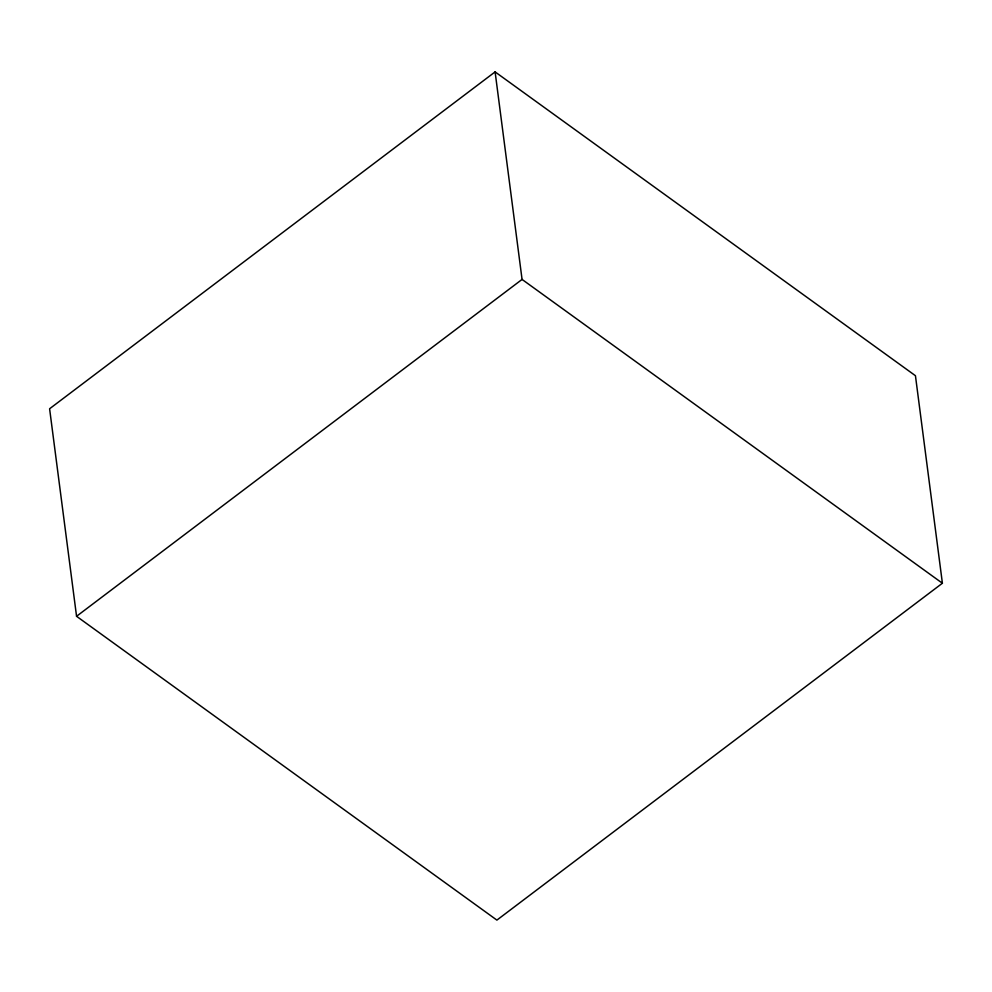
<?xml version="1.0" encoding="UTF-8"?>
<svg xmlns="http://www.w3.org/2000/svg" width="992" height="992" viewBox="0 0 992 992"><rect width="100%" height="100%" fill="white"/><g stroke="black" fill="none" stroke-linecap="round" stroke-linejoin="round"><path stroke-width="1.49" d="M495.107 71.895L49.6 408.766L76.558 616.292L496.893 920.105L942.4 583.234L915.442 375.708L495.107 71.895L522.065 279.422L942.4 583.234M76.558 616.292L522.065 279.422"/></g></svg>
